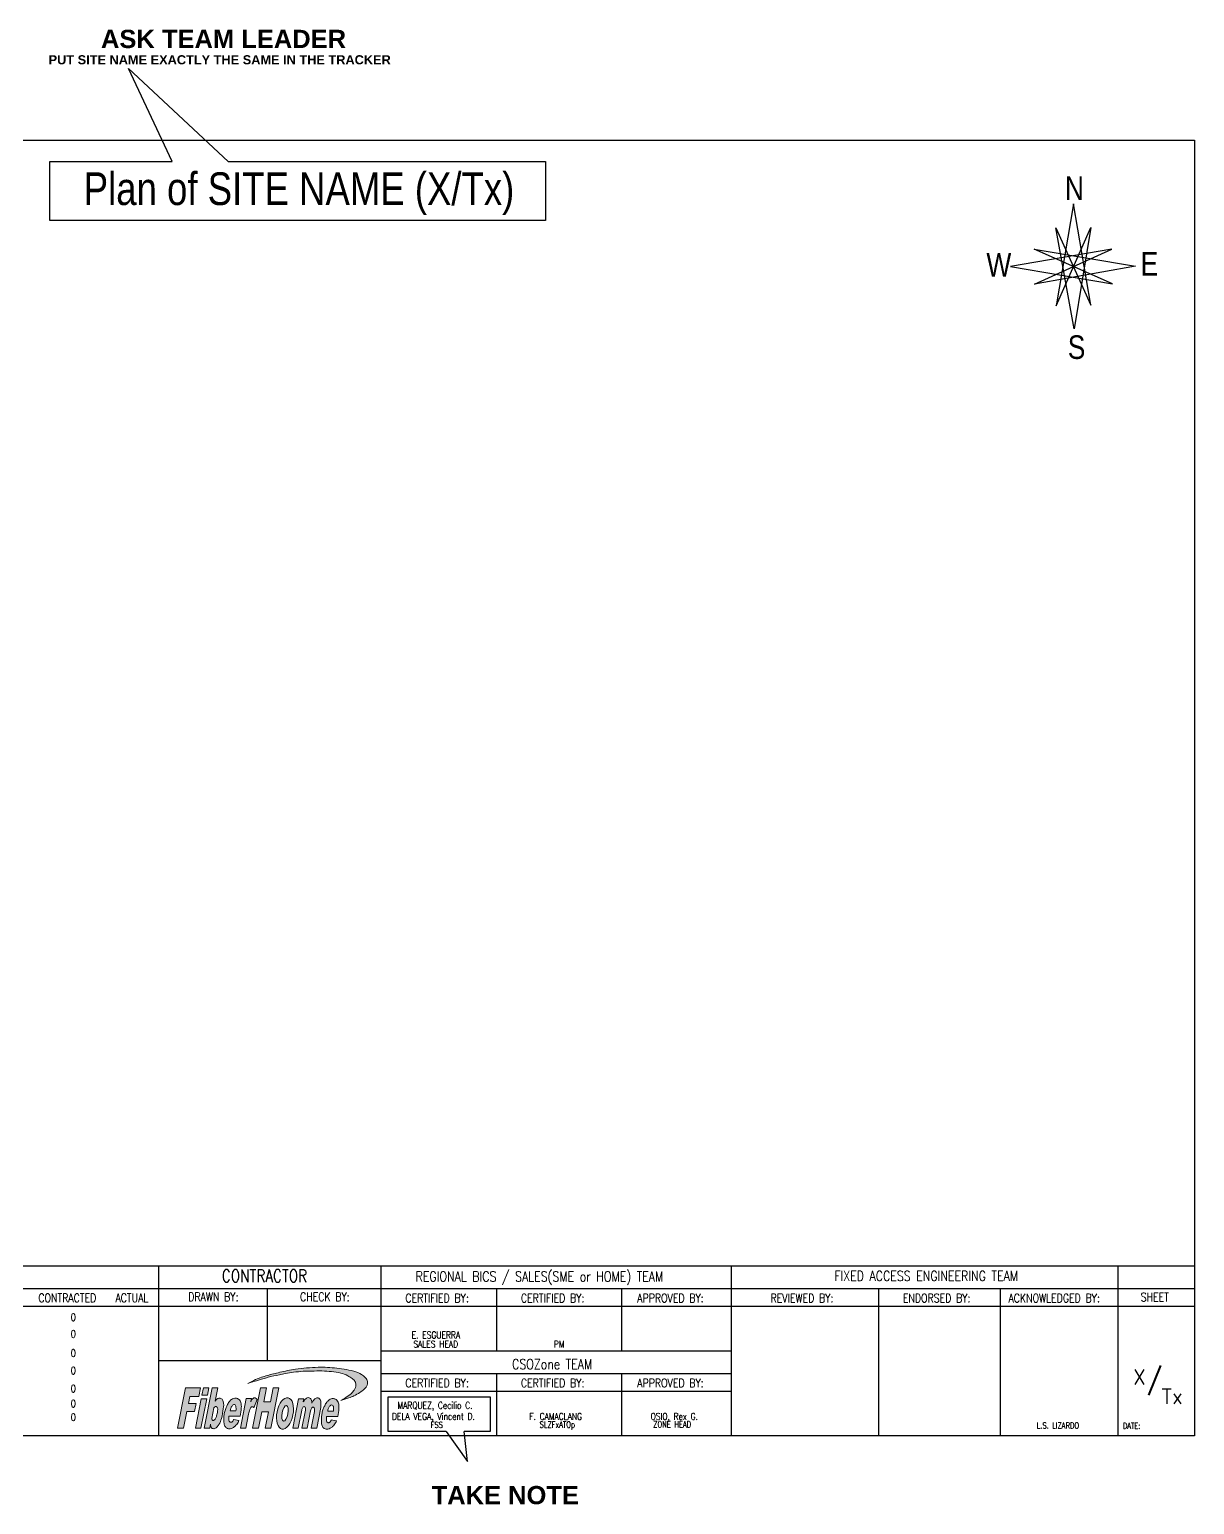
# Model space of a CAD drawing. Extents: x -663610 to -207124, y 70878 to 297551.
# Drawn here: x -260965 to -260306, y 81446 to 82281 of the extents above; entities that cross this region are included whole.
import ezdxf
from ezdxf.enums import TextEntityAlignment as Align

# ---------------------------------------------------------------- set-up
doc = ezdxf.new("R2010")
doc.units = 0
doc.header["$LTSCALE"] = 0.3
doc.layers.get('0').update_dxf_attribs({"linetype": 'CONTINUOUS'})
for name, color, linetype in [('BASEMAP', 7, 'CONTINUOUS'), ('NAP #', 3, 'CONTINUOUS'), ('NAP-F.core used', 1, 'CONTINUOUS'), ('Per page (Future LCP)', 7, 'CONTINUOUS'), ('Per page (Future NAP)', 7, 'CONTINUOUS'), ('Per page (Grounding)', 7, 'CONTINUOUS'), ('Per page (LCP)', 7, 'CONTINUOUS'), ('Per page (NAP)', 7, 'CONTINUOUS'), ('Per page (ODN FOC span)', 7, 'CONTINUOUS'), ('Per page (SF FOC span)', 7, 'CONTINUOUS'), ('Print', 7, 'CONTINUOUS'), ('Total Page', 7, 'CONTINUOUS')]:
    doc.layers.add(name, color=color, linetype=linetype)
doc.styles.add('Mark', font='arial.ttf', dxfattribs={"width": 0.8, "height": 2.5})
doc.styles.add('ROMANS', font='ROMANS.SHX', dxfattribs={"width": 0.8, "height": 2})
doc.styles.add('WMF-Arial Unicode MS0', font='')
doc.styles.get('WMF-Arial Unicode MS0').set_extended_font_data('Arial Unicode MS', bold=True)

# ---------------------------------------------------------------- blocks, each defined once
blk = doc.blocks.new('new FH logo')
at = {"lineweight": 0, "ltscale": 0.3}
h = blk.add_hatch(color=20, dxfattribs=at)
edge = h.paths.add_edge_path()
edge.add_spline(control_points=[(31527258.11, 3771242.73), (31527258.89, 3771242.91), (31527260.15, 3771243.36), (31527262, 3771244.05), (31527263.47, 3771244.94), (31527264.74, 3771245.79), (31527265.51, 3771246.64), (31527265.79, 3771247.46), (31527265.8, 3771248.14), (31527265.64, 3771248.82), (31527264.97, 3771249.46), (31527263.84, 3771250.49), (31527261.66, 3771251.18), (31527259.06, 3771251.8), (31527256.31, 3771252.08), (31527253.82, 3771252.31), (31527251.15, 3771252.24), (31527248.3, 3771252.08), (31527244.61, 3771251.69), (31527240.83, 3771250.91), (31527237.01, 3771249.95), (31527233.91, 3771248.97), (31527232.15, 3771248.02), (31527231.42, 3771247.63)], knot_values=[0, 0, 0, 0, 3.493341, 5.830224, 8.63185, 10.986874, 12.525834, 13.582978, 14.67754, 15.485978, 16.55739, 18.628179, 22.148149, 26.320741, 30.377705, 34.244564, 37.265733, 42.036848, 46.76885, 53.490698, 58.907287, 64.043548, 67.652792, 67.652792, 67.652792, 67.652792], degree=3, periodic=0)
edge.add_spline(control_points=[(31527231.42, 3771247.63), (31527232.36, 3771247.91), (31527234.29, 3771248.49), (31527237.26, 3771249.45), (31527239.96, 3771250), (31527242.37, 3771250.54), (31527244.67, 3771250.87), (31527247.15, 3771251.13), (31527249.89, 3771251.15), (31527252.59, 3771251.27), (31527255.41, 3771251.02), (31527257.91, 3771250.69), (31527259.95, 3771249.99), (31527261.28, 3771249.11), (31527262.24, 3771248.31), (31527262.5, 3771247.33), (31527262.39, 3771246.43), (31527261.86, 3771245.6), (31527261.01, 3771244.52), (31527259.64, 3771243.61), (31527258.59, 3771242.97), (31527258.1, 3771242.73)], knot_values=[0, 0, 0, 0, 4.28823, 8.807913, 13.673121, 16.317808, 19.659604, 23.821358, 27.222577, 31.666708, 35.641324, 39.595165, 42.731936, 44.946508, 46.601623, 48.010296, 49.189552, 50.495453, 52.243503, 55.209418, 57.599332, 57.599332, 57.599332, 57.599332], degree=3, periodic=0)
for points in [[(31527214.34, 3771241.89), (31527214.73, 3771243.9), (31527217.3, 3771243.9), (31527217.79, 3771246.4), (31527213.51, 3771246.4), (31527211.22, 3771234.79), (31527212.94, 3771234.79), (31527213.88, 3771239.57), (31527216.08, 3771239.57), (31527216.54, 3771241.89)], [(31527235.95, 3771242.38), (31527236.74, 3771246.4), (31527234.99, 3771246.4), (31527232.7, 3771234.79), (31527234.46, 3771234.79), (31527235.38, 3771239.47), (31527237.29, 3771239.47), (31527236.37, 3771234.79), (31527238.02, 3771234.79), (31527240.31, 3771246.4), (31527238.66, 3771246.4), (31527237.87, 3771242.38)]]:
    blk.add_hatch(color=160, dxfattribs=at).paths.add_polyline_path(points)
h = blk.add_hatch(color=160, dxfattribs=at)
h.paths.add_polyline_path([(31527216.33, 3771234.79), (31527217.93, 3771234.79), (31527219.58, 3771243.19), (31527217.99, 3771243.19)])
h.paths.add_polyline_path([(31527218.2, 3771244.25), (31527219.79, 3771244.25), (31527220.22, 3771246.4), (31527218.62, 3771246.4)])
h = blk.add_hatch(color=160, dxfattribs=at)
edge = h.paths.add_edge_path()
edge.add_line((31527221.99, 3771242.55), (31527222.75, 3771246.4))
edge.add_line((31527222.75, 3771246.4), (31527221.15, 3771246.4))
edge.add_line((31527221.15, 3771246.4), (31527218.86, 3771234.79))
edge.add_line((31527218.86, 3771234.79), (31527220.46, 3771234.79))
edge.add_line((31527220.46, 3771234.79), (31527220.68, 3771235.89))
edge.add_spline(control_points=[(31527220.68, 3771235.89), (31527220.66, 3771235.73), (31527220.77, 3771235.33), (31527220.94, 3771234.72), (31527221.43, 3771234.65), (31527221.91, 3771234.55), (31527222.54, 3771235.08), (31527223.3, 3771236.02), (31527223.95, 3771237.87), (31527224.31, 3771240.08), (31527224.59, 3771242.07), (31527223.93, 3771243.29), (31527222.79, 3771243.5), (31527222.3, 3771242.91), (31527221.99, 3771242.55)], knot_values=[0, 0, 0, 0, 0.497057, 1.274783, 1.553706, 1.922049, 2.718195, 3.73966, 5.627687, 8.435308, 10.560173, 11.476601, 12.264033, 13.582764, 13.582764, 13.582764, 13.582764], degree=3, periodic=0)
edge = h.paths.add_edge_path(flags=16)
edge.add_spline(control_points=[(31527221.61, 3771240.6), (31527221.75, 3771240.77), (31527221.97, 3771241.04), (31527222.49, 3771240.94), (31527222.79, 3771240.39), (31527222.67, 3771239.48), (31527222.5, 3771238.47), (31527222.2, 3771237.63), (31527221.86, 3771237.2), (31527221.57, 3771236.96), (31527221.35, 3771237), (31527221.13, 3771237.03), (31527221.05, 3771237.31), (31527221, 3771237.49), (31527221.01, 3771237.57)], knot_values=[0, 0, 0, 0, 0.602303, 0.961372, 1.379264, 2.348202, 3.628477, 4.489417, 4.955205, 5.318248, 5.486212, 5.613401, 5.968044, 6.194702, 6.194702, 6.194702, 6.194702], degree=3, periodic=0)
edge.add_line((31527221.01, 3771237.57), (31527221.61, 3771240.6))
h = blk.add_hatch(color=160, dxfattribs=at)
edge = h.paths.add_edge_path()
edge.add_spline(control_points=[(31527229.21, 3771238.26), (31527229.48, 3771240.08), (31527229.53, 3771240.61), (31527229.55, 3771241.39), (31527229.4, 3771242.07), (31527229.19, 3771242.7), (31527228.8, 3771243.09), (31527228.37, 3771243.34), (31527227.89, 3771243.39), (31527227.29, 3771243.38), (31527226.6, 3771243), (31527225.96, 3771242.31), (31527225.45, 3771241.4), (31527224.97, 3771240.38), (31527224.67, 3771239.25), (31527224.48, 3771238.08), (31527224.5, 3771237.02), (31527224.52, 3771236.2), (31527224.71, 3771235.6), (31527224.89, 3771235.13), (31527225.31, 3771234.78), (31527225.81, 3771234.6), (31527226.44, 3771234.61), (31527227.11, 3771234.83), (31527227.89, 3771235.44), (31527228.48, 3771236.19), (31527228.78, 3771236.79), (31527228.85, 3771236.98)], knot_values=[0.039619, 0.039619, 0.039619, 0.039619, 1.227178, 2.402564, 3.410085, 4.304108, 5.233089, 5.76701, 6.438226, 7.326101, 8.368022, 9.771169, 11.424365, 12.904114, 14.686251, 16.538873, 18.063959, 19.319385, 20.089102, 20.846194, 21.467943, 22.414091, 23.093397, 24.19742, 25.417281, 27.418241, 28.316762, 28.316762, 28.316762, 28.316762], degree=3, periodic=0)
edge.add_line((31527228.85, 3771236.98), (31527227.35, 3771237.29))
edge.add_spline(control_points=[(31527227.35, 3771237.29), (31527227.29, 3771237.18), (31527227.17, 3771236.91), (31527226.96, 3771236.61), (31527226.69, 3771236.47), (31527226.46, 3771236.46), (31527226.14, 3771236.59), (31527225.93, 3771236.98), (31527225.92, 3771237.56), (31527225.92, 3771238), (31527225.93, 3771238.26)], knot_values=[0.007512, 0.007512, 0.007512, 0.007512, 0.540647, 1.317228, 1.515308, 1.878947, 2.29791, 2.931047, 3.678598, 4.843717, 4.843717, 4.843717, 4.843717], degree=3, periodic=0)
edge.add_line((31527225.93, 3771238.26), (31527229.21, 3771238.26))
edge = h.paths.add_edge_path(flags=16)
edge.add_spline(control_points=[(31527226.33, 3771239.78), (31527226.37, 3771240.02), (31527226.46, 3771240.52), (31527226.77, 3771241.09), (31527227.13, 3771241.54), (31527227.62, 3771241.61), (31527227.93, 3771241.29), (31527227.97, 3771240.88), (31527228.02, 3771240.39), (31527227.99, 3771240.01), (31527227.96, 3771239.78)], knot_values=[0, 0, 0, 0, 1.043694, 2.212668, 2.855693, 3.490592, 4.071145, 4.600994, 5.246736, 6.254427, 6.254427, 6.254427, 6.254427], degree=3, periodic=0)
edge.add_line((31527227.96, 3771239.78), (31527226.33, 3771239.78))
h = blk.add_hatch(color=160, dxfattribs=at)
edge = h.paths.add_edge_path()
edge.add_spline(control_points=[(31527234.03, 3771242.98), (31527234.01, 3771243.01), (31527233.86, 3771243.19), (31527233.59, 3771243.49), (31527233.05, 3771243.48), (31527232.61, 3771243.09), (31527232.35, 3771242.7), (31527232.29, 3771242.42)], knot_values=[0.073393, 0.073393, 0.073393, 0.073393, 0.224714, 1.101763, 1.674209, 2.378928, 3.622498, 3.622498, 3.622498, 3.622498], degree=3, periodic=0)
edge.add_spline(control_points=[(31527232.28, 3771242.37), (31527232.28, 3771242.39), (31527232.28, 3771242.41), (31527232.29, 3771242.42)], knot_values=[0, 0, 0, 0, 0.073393, 0.073393, 0.073393, 0.073393], degree=3, periodic=0)
edge.add_line((31527232.29, 3771242.42), (31527232.45, 3771243.26))
edge.add_line((31527232.45, 3771243.26), (31527230.91, 3771243.26))
edge.add_line((31527230.91, 3771243.26), (31527229.24, 3771234.79))
edge.add_line((31527229.24, 3771234.79), (31527230.78, 3771234.79))
edge.add_line((31527230.78, 3771234.79), (31527231.58, 3771238.81))
edge.add_spline(control_points=[(31527231.58, 3771238.81), (31527231.63, 3771239.03), (31527231.8, 3771239.45), (31527231.96, 3771240.05), (31527232.15, 3771240.5), (31527232.32, 3771240.81), (31527232.55, 3771240.94), (31527232.76, 3771240.95), (31527232.96, 3771240.86), (31527233.04, 3771240.74), (31527233.07, 3771240.65)], knot_values=[0, 0, 0, 0, 0.967622, 1.990874, 2.688701, 3.15205, 3.452163, 3.809574, 4.019941, 4.40627, 4.40627, 4.40627, 4.40627], degree=3, periodic=0)
edge.add_line((31527233.07, 3771240.65), (31527234.03, 3771242.98))
h = blk.add_hatch(color=160, dxfattribs=at)
edge = h.paths.add_edge_path()
edge.add_ellipse((31527242.07, 3771239.02), major_axis=(-0.89, -4.49), ratio=0.506466, start_angle=0, end_angle=360)
edge = h.paths.add_edge_path(flags=16)
edge.add_ellipse((31527242.07, 3771239.02), major_axis=(-0.44, -2.23), ratio=0.365028, start_angle=0, end_angle=360)
h = blk.add_hatch(color=160, dxfattribs=at)
edge = h.paths.add_edge_path()
edge.add_spline(control_points=[(31527249.74, 3771241.94), (31527249.75, 3771242.22), (31527249.77, 3771242.65), (31527249.56, 3771243.19), (31527249.2, 3771243.49), (31527248.73, 3771243.59), (31527248.18, 3771243.45), (31527247.75, 3771242.95), (31527247.41, 3771242.58), (31527247.33, 3771242.31)], knot_values=[0, 0, 0, 0, 0.816872, 1.307081, 1.659803, 2.179381, 2.674159, 3.277347, 4.124936, 4.124936, 4.124936, 4.124936], degree=3, periodic=0)
edge.add_line((31527247.33, 3771242.31), (31527247.51, 3771243.24))
edge.add_line((31527247.51, 3771243.24), (31527245.96, 3771243.24))
edge.add_line((31527245.96, 3771243.24), (31527244.3, 3771234.79))
edge.add_line((31527244.3, 3771234.79), (31527245.85, 3771234.79))
edge.add_line((31527245.85, 3771234.79), (31527246.86, 3771239.91))
edge.add_spline(control_points=[(31527246.86, 3771239.91), (31527246.94, 3771240.19), (31527247.01, 3771240.6), (31527247.39, 3771240.99), (31527247.69, 3771240.94), (31527247.94, 3771240.73), (31527247.94, 3771240.34), (31527247.93, 3771240.06), (31527247.92, 3771239.92)], knot_values=[0, 0, 0, 0, 0.892288, 1.199529, 1.508996, 1.698501, 2.133414, 2.556092, 2.556092, 2.556092, 2.556092], degree=3, periodic=0)
edge.add_line((31527247.92, 3771239.92), (31527246.91, 3771234.79))
edge.add_line((31527246.91, 3771234.79), (31527248.46, 3771234.79))
edge.add_line((31527248.46, 3771234.79), (31527249.44, 3771239.78))
edge.add_spline(control_points=[(31527249.44, 3771239.78), (31527249.52, 3771240.06), (31527249.6, 3771240.47), (31527249.97, 3771240.86), (31527250.28, 3771240.81), (31527250.52, 3771240.59), (31527250.63, 3771240.13), (31527250.52, 3771239.78), (31527250.51, 3771239.56)], knot_values=[0, 0, 0, 0, 0.892288, 1.199529, 1.508996, 1.698501, 2.161195, 2.802313, 2.802313, 2.802313, 2.802313], degree=3, periodic=0)
edge.add_line((31527250.51, 3771239.56), (31527249.57, 3771234.79))
edge.add_line((31527249.57, 3771234.79), (31527251.17, 3771234.79))
edge.add_line((31527251.17, 3771234.79), (31527252.34, 3771240.74))
edge.add_spline(control_points=[(31527252.34, 3771240.74), (31527252.36, 3771241.34), (31527252.45, 3771242.11), (31527252.22, 3771243.03), (31527251.88, 3771243.4), (31527251.44, 3771243.49), (31527251.01, 3771243.44), (31527250.55, 3771243.22), (31527250.16, 3771242.65), (31527249.85, 3771242.24), (31527249.74, 3771241.94)], knot_values=[0, 0, 0, 0, 1.79184, 2.305867, 2.802297, 3.196475, 3.604745, 4.083067, 4.67973, 5.621086, 5.621086, 5.621086, 5.621086], degree=3, periodic=0)
h = blk.add_hatch(color=160, dxfattribs=at)
edge = h.paths.add_edge_path()
edge.add_spline(control_points=[(31527257.23, 3771238.13), (31527257.51, 3771239.94), (31527257.56, 3771240.48), (31527257.57, 3771241.25), (31527257.43, 3771241.94), (31527257.21, 3771242.57), (31527256.82, 3771242.95), (31527256.4, 3771243.21), (31527255.91, 3771243.26), (31527255.31, 3771243.25), (31527254.62, 3771242.87), (31527253.98, 3771242.17), (31527253.47, 3771241.27), (31527253, 3771240.25), (31527252.69, 3771239.11), (31527252.51, 3771237.95), (31527252.52, 3771236.89), (31527252.55, 3771236.07), (31527252.74, 3771235.46), (31527252.92, 3771235), (31527253.33, 3771234.64), (31527253.83, 3771234.47), (31527254.46, 3771234.48), (31527255.13, 3771234.7), (31527255.92, 3771235.31), (31527256.5, 3771236.06), (31527256.8, 3771236.66), (31527256.87, 3771236.85)], knot_values=[0.039619, 0.039619, 0.039619, 0.039619, 1.227178, 2.402564, 3.410085, 4.304108, 5.233089, 5.76701, 6.438226, 7.326101, 8.368022, 9.771169, 11.424365, 12.904114, 14.686251, 16.538873, 18.063959, 19.319385, 20.089102, 20.846194, 21.467943, 22.414091, 23.093397, 24.19742, 25.417281, 27.418241, 28.316762, 28.316762, 28.316762, 28.316762], degree=3, periodic=0)
edge.add_line((31527256.87, 3771236.85), (31527255.37, 3771237.16))
edge.add_spline(control_points=[(31527255.37, 3771237.16), (31527255.32, 3771237.05), (31527255.19, 3771236.78), (31527254.99, 3771236.48), (31527254.71, 3771236.34), (31527254.48, 3771236.33), (31527254.16, 3771236.45), (31527253.95, 3771236.84), (31527253.94, 3771237.43), (31527253.94, 3771237.86), (31527253.96, 3771238.13)], knot_values=[0.007512, 0.007512, 0.007512, 0.007512, 0.540647, 1.317228, 1.515308, 1.878947, 2.29791, 2.931047, 3.678598, 4.843717, 4.843717, 4.843717, 4.843717], degree=3, periodic=0)
edge.add_line((31527253.96, 3771238.13), (31527257.23, 3771238.13))
edge = h.paths.add_edge_path(flags=16)
edge.add_spline(control_points=[(31527254.35, 3771239.65), (31527254.39, 3771239.88), (31527254.48, 3771240.38), (31527254.8, 3771240.96), (31527255.16, 3771241.41), (31527255.64, 3771241.48), (31527255.95, 3771241.15), (31527255.99, 3771240.75), (31527256.04, 3771240.25), (31527256.01, 3771239.88), (31527255.99, 3771239.65)], knot_values=[0, 0, 0, 0, 1.043694, 2.212668, 2.855693, 3.490592, 4.071145, 4.600994, 5.246736, 6.254427, 6.254427, 6.254427, 6.254427], degree=3, periodic=0)
edge.add_line((31527255.99, 3771239.65), (31527254.35, 3771239.65))
at = {"color": 160, "lineweight": 0, "ltscale": 0.3}
for points in [[(31527213.51, 3771246.4), (31527211.22, 3771234.79)], [(31527217.79, 3771246.4), (31527217.3, 3771243.9)], [(31527218.62, 3771246.4), (31527218.2, 3771244.25)], [(31527218.2, 3771244.25), (31527219.79, 3771244.25)], [(31527221.15, 3771246.4), (31527218.86, 3771234.79)], [(31527220.22, 3771246.4), (31527219.79, 3771244.25)], [(31527222.75, 3771246.4), (31527221.99, 3771242.55)], [(31527234.99, 3771246.4), (31527232.7, 3771234.79)], [(31527236.74, 3771246.4), (31527235.95, 3771242.38)], [(31527238.66, 3771246.4), (31527237.87, 3771242.38)], [(31527240.31, 3771246.4), (31527238.02, 3771234.79)], [(31527214.73, 3771243.9), (31527214.34, 3771241.89)], [(31527214.34, 3771241.89), (31527216.54, 3771241.89)], [(31527214.73, 3771243.9), (31527217.3, 3771243.9)], [(31527216.54, 3771241.89), (31527216.08, 3771239.57)], [(31527217.99, 3771243.19), (31527216.33, 3771234.79)], [(31527219.58, 3771243.19), (31527217.93, 3771234.79)], [(31527217.99, 3771243.19), (31527219.58, 3771243.19)], [(31527221.6, 3771240.6), (31527221.01, 3771237.57)], [(31527230.91, 3771243.26), (31527229.24, 3771234.79)], [(31527230.91, 3771243.26), (31527232.45, 3771243.26)], [(31527232.45, 3771243.26), (31527232.29, 3771242.42)], [(31527234.03, 3771242.98), (31527233.07, 3771240.65)], [(31527235.95, 3771242.38), (31527237.87, 3771242.38)], [(31527245.96, 3771243.24), (31527244.3, 3771234.79)], [(31527246.86, 3771239.91), (31527245.85, 3771234.79)], [(31527245.96, 3771243.24), (31527247.51, 3771243.24)], [(31527247.92, 3771239.92), (31527246.91, 3771234.79)], [(31527247.51, 3771243.24), (31527247.33, 3771242.31)], [(31527252.34, 3771240.74), (31527251.17, 3771234.79)], [(31527213.88, 3771239.57), (31527212.94, 3771234.79)], [(31527213.88, 3771239.57), (31527216.08, 3771239.57)], [(31527220.68, 3771235.89), (31527220.46, 3771234.79)], [(31527225.93, 3771238.26), (31527229.21, 3771238.26)], [(31527226.33, 3771239.78), (31527227.96, 3771239.78)], [(31527227.35, 3771237.29), (31527228.85, 3771236.98)], [(31527231.58, 3771238.81), (31527230.78, 3771234.79)], [(31527235.38, 3771239.47), (31527234.46, 3771234.79)], [(31527235.38, 3771239.47), (31527237.29, 3771239.47)], [(31527237.29, 3771239.47), (31527236.37, 3771234.79)], [(31527249.44, 3771239.78), (31527248.46, 3771234.79)], [(31527250.51, 3771239.56), (31527249.57, 3771234.79)], [(31527253.96, 3771238.13), (31527257.23, 3771238.13)], [(31527254.35, 3771239.65), (31527255.99, 3771239.65)], [(31527255.37, 3771237.16), (31527256.87, 3771236.85)], [(31527211.22, 3771234.79), (31527212.94, 3771234.79)], [(31527216.33, 3771234.79), (31527217.93, 3771234.79)], [(31527218.86, 3771234.79), (31527220.46, 3771234.79)], [(31527229.24, 3771234.79), (31527230.78, 3771234.79)], [(31527232.7, 3771234.79), (31527234.46, 3771234.79)], [(31527236.37, 3771234.79), (31527238.02, 3771234.79)], [(31527244.3, 3771234.79), (31527245.85, 3771234.79)], [(31527246.91, 3771234.79), (31527248.46, 3771234.79)], [(31527249.57, 3771234.79), (31527251.17, 3771234.79)]]:
    blk.add_lwpolyline(points, dxfattribs=at)
at = {"color": 5, "lineweight": 0, "ltscale": 0.3}
for points in [[(31527213.51, 3771246.4), (31527217.79, 3771246.4)], [(31527218.62, 3771246.4), (31527220.22, 3771246.4)], [(31527221.15, 3771246.4), (31527222.75, 3771246.4)], [(31527234.99, 3771246.4), (31527236.74, 3771246.4)], [(31527238.66, 3771246.4), (31527240.31, 3771246.4)]]:
    blk.add_lwpolyline(points, dxfattribs=at)
at = {"color": 160, "lineweight": 0, "ltscale": 0.3}
for major_axis, ratio in [((-0.89, -4.49), 0.506466), ((-0.44, -2.23), 0.365028)]:
    blk.add_ellipse((31527242.07, 3771239.02), major_axis=major_axis, ratio=ratio, dxfattribs=at)
at = {"color": 20, "lineweight": 0, "ltscale": 0.3}
for points, knots in [([(31527231.42, 3771247.63), (31527232.15, 3771248.02), (31527233.91, 3771248.97), (31527237.01, 3771249.95), (31527240.83, 3771250.91), (31527244.61, 3771251.69), (31527248.3, 3771252.08), (31527251.15, 3771252.24), (31527253.82, 3771252.31), (31527256.31, 3771252.08), (31527259.06, 3771251.8), (31527261.66, 3771251.18), (31527263.84, 3771250.49), (31527264.97, 3771249.46), (31527265.64, 3771248.82), (31527265.8, 3771248.14), (31527265.79, 3771247.46), (31527265.51, 3771246.64), (31527264.74, 3771245.79), (31527263.47, 3771244.94), (31527262, 3771244.05), (31527260.15, 3771243.36), (31527258.89, 3771242.91), (31527258.11, 3771242.73)], [0, 0, 0, 0, 3.609243, 8.745504, 14.162094, 20.883942, 25.615944, 30.387058, 33.408228, 37.275087, 41.332051, 45.504643, 49.024613, 51.095402, 52.166813, 52.975252, 54.069813, 55.126958, 56.665918, 59.020941, 61.822567, 64.15945, 67.652792, 67.652792, 67.652792, 67.652792]), ([(31527231.42, 3771247.63), (31527232.36, 3771247.91), (31527234.29, 3771248.49), (31527237.26, 3771249.45), (31527239.96, 3771250), (31527242.37, 3771250.54), (31527244.67, 3771250.87), (31527247.15, 3771251.13), (31527249.89, 3771251.15), (31527252.59, 3771251.27), (31527255.41, 3771251.02), (31527257.91, 3771250.69), (31527259.95, 3771249.99), (31527261.28, 3771249.11), (31527262.24, 3771248.31), (31527262.5, 3771247.33), (31527262.39, 3771246.43), (31527261.86, 3771245.6), (31527261.01, 3771244.52), (31527259.64, 3771243.61), (31527258.59, 3771242.97), (31527258.1, 3771242.73)], [0, 0, 0, 0, 4.28823, 8.807913, 13.673121, 16.317808, 19.659604, 23.821358, 27.222577, 31.666708, 35.641324, 39.595165, 42.731936, 44.946508, 46.601623, 48.010296, 49.189552, 50.495453, 52.243503, 55.209418, 57.599332, 57.599332, 57.599332, 57.599332])]:
    blk.add_open_spline(points, degree=3, knots=knots, dxfattribs=at)
at = {"color": 160, "lineweight": 0, "ltscale": 0.3, "end_tangent": (0.103665, 0.994612)}
for points in [[(31527221.99, 3771242.55), (31527223.03, 3771243.36), (31527223.8, 3771243.21), (31527224.32, 3771242.45), (31527224.34, 3771240.33), (31527223.8, 3771237.57), (31527223.09, 3771235.82), (31527222.45, 3771235.03), (31527221.76, 3771234.62), (31527221.4, 3771234.65), (31527221.13, 3771234.72), (31527220.75, 3771235.4), (31527220.68, 3771235.89)], [(31527221.61, 3771240.6), (31527222.08, 3771240.97), (31527222.43, 3771240.91), (31527222.67, 3771240.56), (31527222.68, 3771239.59), (31527222.43, 3771238.33), (31527222.11, 3771237.54), (31527221.81, 3771237.17), (31527221.5, 3771236.99), (31527221.34, 3771237), (31527221.21, 3771237.03), (31527221.04, 3771237.34), (31527221.01, 3771237.57)]]:
    blk.add_spline(points, degree=3, dxfattribs=at)
at = {"color": 160, "lineweight": 0, "ltscale": 0.3}
for points, knots in [([(31527229.21, 3771238.26), (31527229.48, 3771240.08), (31527229.53, 3771240.61), (31527229.55, 3771241.39), (31527229.4, 3771242.07), (31527229.19, 3771242.7), (31527228.8, 3771243.09), (31527228.37, 3771243.34), (31527227.89, 3771243.39), (31527227.29, 3771243.38), (31527226.6, 3771243), (31527225.96, 3771242.31), (31527225.45, 3771241.4), (31527224.97, 3771240.38), (31527224.67, 3771239.25), (31527224.48, 3771238.08), (31527224.5, 3771237.02), (31527224.52, 3771236.2), (31527224.71, 3771235.6), (31527224.89, 3771235.13), (31527225.31, 3771234.78), (31527225.81, 3771234.6), (31527226.44, 3771234.61), (31527227.11, 3771234.83), (31527227.89, 3771235.44), (31527228.48, 3771236.19), (31527228.78, 3771236.79), (31527228.85, 3771236.98)], [0.039619, 0.039619, 0.039619, 0.039619, 1.227178, 2.402564, 3.410085, 4.304108, 5.233089, 5.76701, 6.438226, 7.326101, 8.368022, 9.771169, 11.424365, 12.904114, 14.686251, 16.538873, 18.063959, 19.319385, 20.089102, 20.846194, 21.467943, 22.414091, 23.093397, 24.19742, 25.417281, 27.418241, 28.316762, 28.316762, 28.316762, 28.316762]), ([(31527226.33, 3771239.78), (31527226.37, 3771240.02), (31527226.46, 3771240.52), (31527226.77, 3771241.09), (31527227.13, 3771241.54), (31527227.62, 3771241.61), (31527227.93, 3771241.29), (31527227.97, 3771240.88), (31527228.02, 3771240.39), (31527227.99, 3771240.01), (31527227.96, 3771239.78)], [0, 0, 0, 0, 1.043694, 2.212668, 2.855693, 3.490592, 4.071145, 4.600994, 5.246736, 6.254427, 6.254427, 6.254427, 6.254427]), ([(31527232.28, 3771242.37), (31527232.33, 3771242.67), (31527232.59, 3771243.08), (31527233.05, 3771243.48), (31527233.59, 3771243.49), (31527233.86, 3771243.19), (31527234.01, 3771243.01), (31527234.03, 3771242.98)], [0, 0, 0, 0, 1.316963, 2.021682, 2.594128, 3.471177, 3.622498, 3.622498, 3.622498, 3.622498]), ([(31527257.23, 3771238.13), (31527257.51, 3771239.94), (31527257.56, 3771240.48), (31527257.57, 3771241.25), (31527257.43, 3771241.94), (31527257.21, 3771242.57), (31527256.82, 3771242.95), (31527256.4, 3771243.21), (31527255.91, 3771243.26), (31527255.31, 3771243.25), (31527254.62, 3771242.87), (31527253.98, 3771242.17), (31527253.47, 3771241.27), (31527253, 3771240.25), (31527252.69, 3771239.11), (31527252.51, 3771237.95), (31527252.52, 3771236.89), (31527252.55, 3771236.07), (31527252.74, 3771235.46), (31527252.92, 3771235), (31527253.33, 3771234.64), (31527253.83, 3771234.47), (31527254.46, 3771234.48), (31527255.13, 3771234.7), (31527255.92, 3771235.31), (31527256.5, 3771236.06), (31527256.8, 3771236.66), (31527256.87, 3771236.85)], [0.039619, 0.039619, 0.039619, 0.039619, 1.227178, 2.402564, 3.410085, 4.304108, 5.233089, 5.76701, 6.438226, 7.326101, 8.368022, 9.771169, 11.424365, 12.904114, 14.686251, 16.538873, 18.063959, 19.319385, 20.089102, 20.846194, 21.467943, 22.414091, 23.093397, 24.19742, 25.417281, 27.418241, 28.316762, 28.316762, 28.316762, 28.316762]), ([(31527254.35, 3771239.65), (31527254.39, 3771239.88), (31527254.48, 3771240.38), (31527254.8, 3771240.96), (31527255.16, 3771241.41), (31527255.64, 3771241.48), (31527255.95, 3771241.15), (31527255.99, 3771240.75), (31527256.04, 3771240.25), (31527256.01, 3771239.88), (31527255.99, 3771239.65)], [0, 0, 0, 0, 1.043694, 2.212668, 2.855693, 3.490592, 4.071145, 4.600994, 5.246736, 6.254427, 6.254427, 6.254427, 6.254427]), ([(31527225.93, 3771238.26), (31527225.92, 3771238), (31527225.92, 3771237.56), (31527225.93, 3771236.98), (31527226.14, 3771236.59), (31527226.46, 3771236.46), (31527226.69, 3771236.47), (31527226.96, 3771236.61), (31527227.17, 3771236.91), (31527227.29, 3771237.18), (31527227.35, 3771237.29)], [0.007512, 0.007512, 0.007512, 0.007512, 1.172631, 1.920183, 2.553319, 2.972283, 3.335922, 3.534002, 4.310582, 4.843717, 4.843717, 4.843717, 4.843717]), ([(31527253.96, 3771238.13), (31527253.94, 3771237.86), (31527253.94, 3771237.43), (31527253.95, 3771236.84), (31527254.16, 3771236.45), (31527254.48, 3771236.33), (31527254.71, 3771236.34), (31527254.99, 3771236.48), (31527255.19, 3771236.78), (31527255.32, 3771237.05), (31527255.37, 3771237.16)], [0.007512, 0.007512, 0.007512, 0.007512, 1.172631, 1.920183, 2.553319, 2.972283, 3.335922, 3.534002, 4.310582, 4.843717, 4.843717, 4.843717, 4.843717])]:
    blk.add_open_spline(points, degree=3, knots=knots, dxfattribs=at)
for points, start_tangent, end_tangent in [([(31527233.07, 3771240.65), (31527232.92, 3771240.87), (31527232.79, 3771240.93), (31527232.54, 3771240.92), (31527232.36, 3771240.81), (31527232.18, 3771240.55), (31527232, 3771240.11), (31527231.78, 3771239.44), (31527231.58, 3771238.81)], (-0.377372, 0.926062), (-0.248026, -0.968753)), ([(31527246.86, 3771239.91), (31527247.18, 3771240.74), (31527247.41, 3771240.94), (31527247.72, 3771240.9), (31527247.86, 3771240.77), (31527247.93, 3771240.34), (31527247.92, 3771239.92)], (0.276555, 0.960998), (-0.034685, -0.999398)), ([(31527249.44, 3771239.78), (31527249.76, 3771240.61), (31527249.99, 3771240.81), (31527250.3, 3771240.77), (31527250.44, 3771240.64), (31527250.58, 3771240.2), (31527250.51, 3771239.56)], (0.276555, 0.960998), (-0.034685, -0.999398)), ([(31527249.74, 3771241.94), (31527250.22, 3771242.75), (31527250.61, 3771243.21), (31527251.04, 3771243.42), (31527251.44, 3771243.47), (31527251.82, 3771243.38), (31527252.17, 3771243.02), (31527252.33, 3771242.53), (31527252.34, 3771240.74)], (0.335133, 0.942171), (-0.026752, -0.999642))]:
    blk.add_spline(points, degree=3, dxfattribs=dict(at, start_tangent=start_tangent, end_tangent=end_tangent))
at = {"color": 160, "lineweight": 0, "ltscale": 0.3, "start_tangent": (0.292675, 0.956212)}
blk.add_spline([(31527247.33, 3771242.31), (31527247.8, 3771243.01), (31527248.25, 3771243.42), (31527248.73, 3771243.55), (31527249.23, 3771243.43), (31527249.5, 3771243.21), (31527249.7, 3771242.76), (31527249.74, 3771241.94)], degree=3, dxfattribs=at)
blk = doc.blocks.new('A$C23A97AF9')
at = {"layer": 'NAP-F.core used', "color": 152, "ltscale": 2, "true_color": 0x2776bb}
for points in [[(69.89, 33.39), (45.25, 85.95), (101.56, 33.39)], [(101.56, 33.39), (281.23, 33.39), (281.23, 0), (0.65, 0), (0.65, 33.39), (69.89, 33.39)]]:
    blk.add_lwpolyline(points, dxfattribs=at)
at = {"color": 152, "lineweight": 0, "true_color": 0x2776bb, "style": 'WMF-Arial Unicode MS0'}
for s, height, p in [('ASK TEAM LEADER', 10.3303, (29.63, 97.54)), ('PUT SITE NAME EXACTLY THE SAME IN THE TRACKER', 5.1652, (0, 88.33))]:
    blk.add_text(s, height=height, dxfattribs=at).set_placement(p)
blk = doc.blocks.new('A$C6F480C4D')
at = {"layer": 'NAP-F.core used', "color": 152, "ltscale": 2, "true_color": 0x2776bb}
for points in [[(32.77, 41.14), (0, 41.14), (0, 60.69), (57.73, 60.69), (57.73, 41.14), (42.87, 41.14)], [(32.77, 41.14), (44.92, 24.15), (42.87, 41.14)]]:
    blk.add_lwpolyline(points, dxfattribs=at)
at = {"color": 152, "lineweight": 0, "true_color": 0x2776bb, "style": 'WMF-Arial Unicode MS0'}
blk.add_text('TAKE NOTE', height=10.33, dxfattribs=at).set_placement((24.53, 0))
blk = doc.blocks.new('A$C04A16D58')
at = {"ltscale": 0.3}
for p, q in [((49.59, 92.11), (39.77, 34.38)), ((59.37, 34.74), (49.59, 92.11)), ((49.94, 21.38), (39.61, 78.54)), ((39.61, 78.54), (59.37, 34.74)), ((39.77, 34.38), (59.41, 78.69)), ((59.41, 78.69), (49.94, 21.38)), ((71.3, 66.29), (13.93, 56.51)), ((71.66, 46.69), (27.35, 66.33)), ((27.35, 66.33), (84.67, 56.85)), ((27.5, 46.52), (71.3, 66.29)), ((13.93, 56.51), (71.66, 46.69)), ((84.67, 56.85), (27.5, 46.52))]:
    blk.add_line(p, q, dxfattribs=at)
at = {"style": 'Mark', "width": 0.8}
for s, p in [('N', (50.1, 94.17)), ('W', (7.37, 50.88)), ('E', (92.55, 51.45)), ('S', (51.33, 4.28))]:
    blk.add_text(s, height=13.36, rotation=0.15004, dxfattribs=at).set_placement(p, align=Align.CENTER)

msp = doc.modelspace()

# ---------------------------------------------------------------- linework, layer by layer
at = {"ltscale": 0.3}
for p, q in [((-260891.92, 81581.26), (-260891.92, 81485.21)), ((-260891.92, 81581.26), (-260891.92, 81485.21)), ((-260766.08, 81581.26), (-260766.08, 81485.21)), ((-260567.77, 81581.26), (-260567.77, 81485.21)), ((-260567.77, 81581.26), (-260567.77, 81485.21)), ((-260349.08, 81581.26), (-260349.08, 81485.21)), ((-260349.08, 81581.26), (-260349.08, 81485.21)), ((-261352.58, 81568.45), (-260766.08, 81568.45)), ((-260830.38, 81568.45), (-260830.38, 81527.7)), ((-260766.08, 81568.45), (-260567.55, 81568.45)), ((-260700.59, 81568.44), (-260700.59, 81533.24)), ((-260629.89, 81568.44), (-260629.89, 81533.24)), ((-260567.55, 81568.45), (-260349.08, 81568.45)), ((-260484.41, 81568.44), (-260484.41, 81485.21)), ((-260415.55, 81568.44), (-260415.55, 81485.21)), ((-260349.08, 81568.45), (-260305.63, 81568.45)), ((-261141.1, 81558.5), (-260766.08, 81558.5)), ((-260766.08, 81558.5), (-260567.55, 81558.5)), ((-260567.55, 81558.5), (-260349.08, 81558.5)), ((-260349.08, 81558.5), (-260305.63, 81558.5)), ((-260891.92, 81527.7), (-260766.08, 81527.7)), ((-260700.59, 81520.43), (-260700.59, 81485.21)), ((-260629.89, 81520.43), (-260629.89, 81485.21))]:
    msp.add_line(p, q, dxfattribs=at)
at = {"color": 0, "lineweight": 0, "ltscale": 0.3}
msp.add_lwpolyline([(-261352.58, 82218.08), (-260305.63, 82218.08), (-260305.63, 81581.26), (-261352.58, 81581.26)], close=True, dxfattribs=at)
at = {"ltscale": 0.3}
msp.add_lwpolyline([(-261352.58, 81581.26), (-260305.63, 81581.26), (-260305.63, 81485.21), (-261352.58, 81485.21)], close=True, dxfattribs=at)
msp.add_lwpolyline([(-261352.58, 81581.26), (-260305.63, 81581.26), (-260305.63, 81485.21), (-261352.58, 81485.21)], close=True, dxfattribs=at)
for points in [[(-260766.08, 81533.24), (-260567.55, 81533.24)], [(-260766.08, 81520.43), (-260567.55, 81520.43)], [(-260766.08, 81510.47), (-260567.55, 81510.47)]]:
    msp.add_lwpolyline(points, dxfattribs=at)
at = {"layer": 'Print', "ltscale": 2}
msp.add_lwpolyline([(-261352.58, 82218.08), (-260305.63, 82218.08), (-260305.63, 81485.21), (-261352.58, 81485.21)], close=True, dxfattribs=at)

# ---------------------------------------------------------------- block references
at = {"color": 1, "xscale": 1.969441538443789, "yscale": 1.969441538443789, "zscale": 1.969441538443789}
msp.add_blockref('new FH logo', (-62351880.38, -7345736.91), dxfattribs=at)
at = {"layer": 'BASEMAP', "color": 3, "ltscale": 2}
msp.add_blockref('A$C04A16D58', (-260423.68, 82090.02), dxfattribs=at)
at = {"layer": 'NAP #', "color": 152, "ltscale": 2, "true_color": 0x2776bb}
for name, p in [('A$C23A97AF9', (-260954.02, 82172.63)), ('A$C6F480C4D', (-260761.83, 81446.47))]:
    msp.add_blockref(name, p, dxfattribs=at)

# ---------------------------------------------------------------- texts
at = {"color": 7, "style": 'Mark', "width": 0.8}
msp.add_text('Plan of SITE NAME (X/Tx)', height=18.5069, dxfattribs=at).set_placement((-260812.33, 82181.36), align=Align.CENTER)
at = {"lineweight": 9, "style": 'ROMANS'}
msp.add_text('X', height=8.45, dxfattribs=at).set_placement((-260333.22, 81514.28), align=Align.RIGHT)
at = {"lineweight": 9, "attachment_point": 1, "style": 'ROMANS'}
for s, insert, char_height, width in [('CONTRACTOR', (-260856.03, 81579.16), 7.04, 263.3022), ('REGIONAL BICS / SALES(SME or HOME) TEAM', (-260746.36, 81578.16), 5.701, 213.2296), ('FIXED ACCESS ENGINEERING TEAM', (-260509.45, 81578.47), 5.701, 213.2296), ('DRAWN BY:', (-260874.99, 81566.21), 4.852, 79.5411), ('CHECK BY:', (-260811.75, 81566.21), 4.852, 79.5411), ('CERTIFIED BY:', (-260752.16, 81565.5), 4.8514, 79.5242), ('CERTIFIED BY:', (-260686.76, 81565.5), 4.8514, 79.5242), ('APPROVED BY:', (-260620.93, 81565.5), 4.8514, 79.5242), ('REVIEWED BY:', (-260545.53, 81565.5), 4.8514, 79.5242), ('ENDORSED BY:', (-260470.66, 81565.5), 4.8514, 79.5242), ('ACKNOWLEDGED BY:', (-260410.89, 81565.5), 4.8514, 79.5242), ('\\pi-11.64588,l15.52784,t15.52784;E. ESGUERRA', (-260752.46, 81544.16), 3.882, 63.6328), ('SALES HEAD', (-260747.63, 81538.97), 3.882, 63.6328), ('PM', (-260668.09, 81538.97), 3.882, 63.6328), ('CSOZone TEAM ', (-260691.76, 81528.57), 5.701, 213.2296), ('/', (-260332.41, 81522.84), 10.98, 206.8068), ('CERTIFIED BY:', (-260752.16, 81517.47), 4.8514, 79.5242), ('CERTIFIED BY:', (-260686.76, 81517.47), 4.8514, 79.5242), ('APPROVED BY:', (-260620.93, 81517.47), 4.8514, 79.5242), ('DELA VEGA, Vincent D.', (-260759.71, 81498.07), 3.882, 63.6328), ('MARQUEZ, Cecilio C.', (-260756.61, 81504.38), 3.882, 63.6328), ('\\pi-11.64588,l15.52784,t15.52784;F. CAMACLANG', (-260685.89, 81498.07), 3.882, 63.6328), ('\\pi-11.64588,l15.52784,t15.52784;OSIO, Rex G.', (-260617.25, 81498.07), 3.882, 63.6328), ('FSS', (-260737.87, 81493.14), 3.494, 57.2696), ('SLZFxATOp', (-260676.19, 81493.27), 3.494, 57.2696), ('  ZONE HEAD', (-260615.72, 81493.42), 3.4938, 57.2696), ('L.S. LIZARDO', (-260394.9, 81492.76), 3.4938, 57.2696)]:
    msp.add_mtext(s, dxfattribs=dict(at, insert=insert, char_height=char_height, width=width))
at = {"attachment_point": 1, "style": 'ROMANS'}
for s, insert, char_height, width in [('CONTRACTED', (-260959.82, 81565.6), 4.852, 79.5411), ('ACTUAL', (-260916.21, 81565.63), 4.852, 79.5411), ('SHEET', (-260336.08, 81566.08), 4.852, 79.5411), ('DATE:', (-260346.07, 81492.52), 3.379, 63.6328)]:
    msp.add_mtext(s, dxfattribs=dict(at, insert=insert, char_height=char_height, width=width))
at = {"layer": 'Per page (Future LCP)', "insert": (-260941.49, 81534.1), "char_height": 4.22, "width": 79.5411, "attachment_point": 1, "style": 'ROMANS'}
msp.add_mtext('0', dxfattribs=at)
at = {"layer": 'Per page (Future NAP)', "insert": (-260941.49, 81524.16), "char_height": 4.22, "width": 79.5411, "attachment_point": 1, "style": 'ROMANS'}
msp.add_mtext('0', dxfattribs=at)
at = {"layer": 'Per page (Grounding)', "insert": (-260941.49, 81513.98), "char_height": 4.22, "width": 79.5411, "attachment_point": 1, "style": 'ROMANS'}
msp.add_mtext('0', dxfattribs=at)
at = {"layer": 'Per page (LCP)', "insert": (-260941.49, 81554.33), "char_height": 4.22, "width": 79.5411, "attachment_point": 1, "style": 'ROMANS'}
msp.add_mtext('0', dxfattribs=at)
at = {"layer": 'Per page (NAP)', "insert": (-260941.49, 81544.89), "char_height": 4.22, "width": 79.5411, "attachment_point": 1, "style": 'ROMANS'}
msp.add_mtext('0', dxfattribs=at)
at = {"layer": 'Per page (ODN FOC span)', "insert": (-260941.49, 81505.5), "char_height": 4.22, "width": 79.5411, "attachment_point": 1, "style": 'ROMANS'}
msp.add_mtext('0', dxfattribs=at)
at = {"layer": 'Per page (SF FOC span)', "insert": (-260941.49, 81497.8), "char_height": 4.22, "width": 79.5411, "attachment_point": 1, "style": 'ROMANS'}
msp.add_mtext('0', dxfattribs=at)
at = {"layer": 'Total Page', "lineweight": 9, "style": 'ROMANS'}
msp.add_text('Tx', height=8.448, dxfattribs=at).set_placement((-260312.28, 81503.34), align=Align.RIGHT)

doc.saveas('drawing.dxf')
